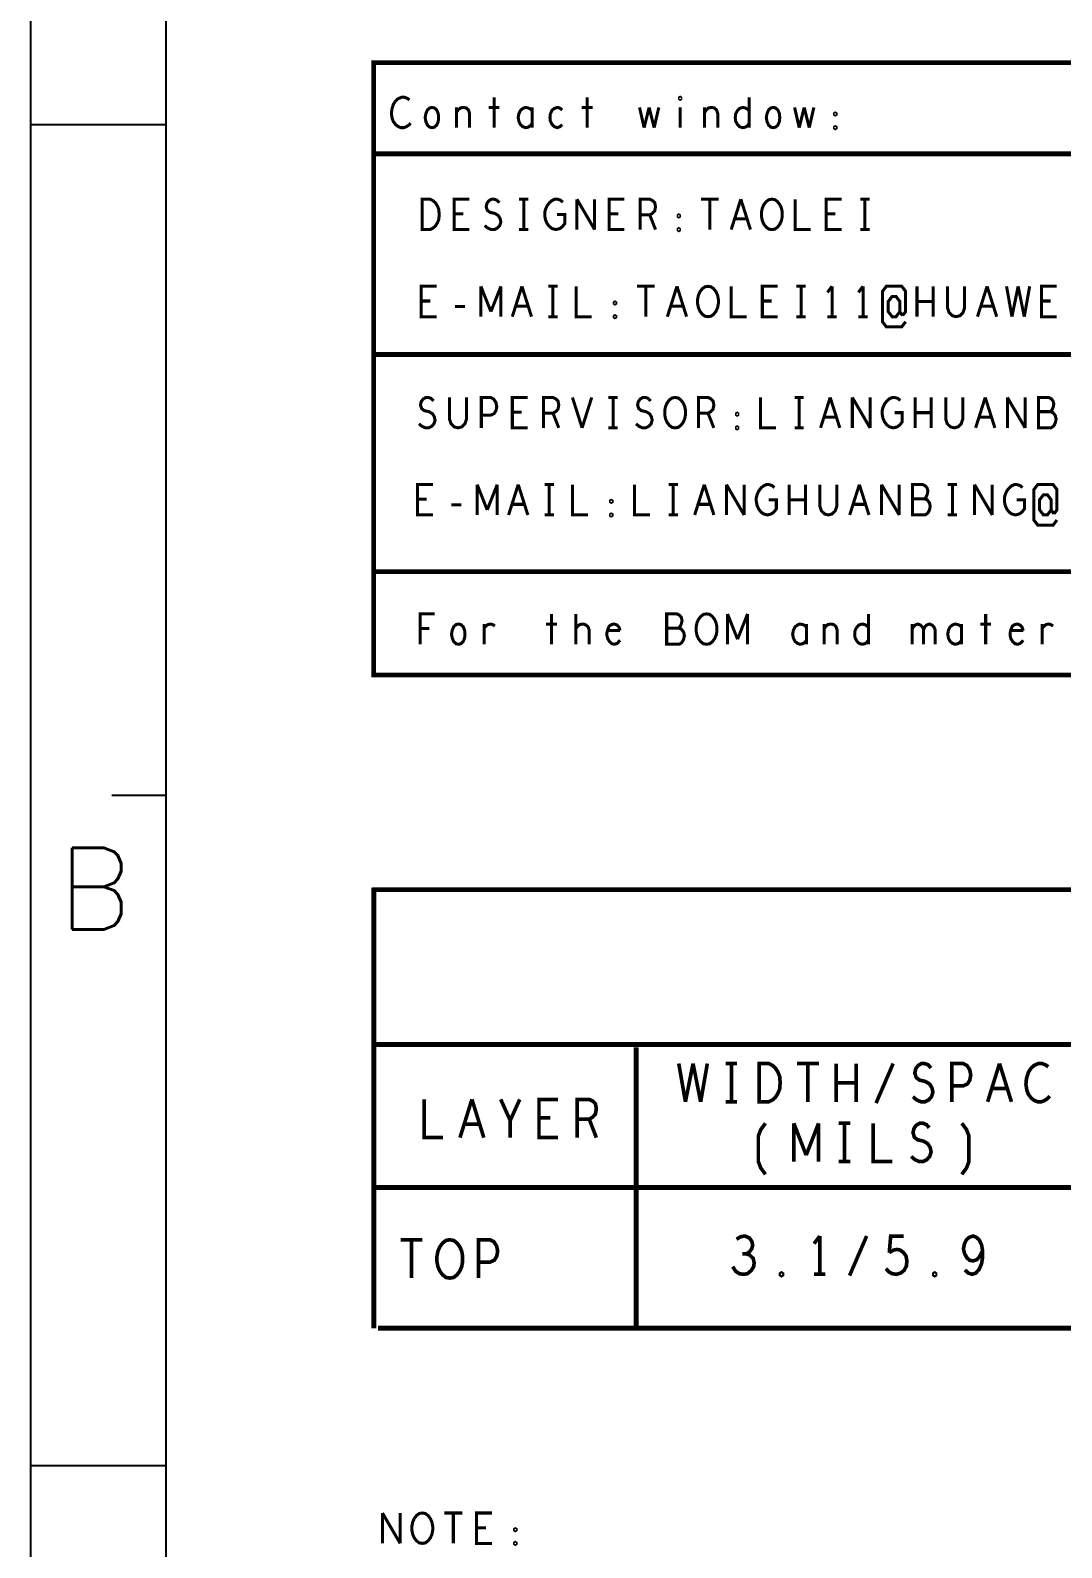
# Model space of a CAD drawing. Header units: millimetres. Extents: x 0 to 442, y 0 to 314.
# Drawn here: x 0 to 43.1, y 189.4 to 252.8 of the extents above; entities that cross this region are included whole.
import ezdxf

# ---------------------------------------------------------------- set-up
doc = ezdxf.new("R2010")
doc.units = ezdxf.units.MM
doc.header["$LTSCALE"] = 23.1
doc.linetypes.add('PHANTOM', pattern=[29.5, 9.5, -1.5, 3, -1.5, 3, -1.5, 9.5])
doc.layers.get('0').update_dxf_attribs({"linetype": 'CONTINUOUS'})
doc.layers.add('0PAPERF', color=2, linetype='PHANTOM', plot=False)
doc.styles.add('SIMPLEX', font='simplex.shx')

msp = doc.modelspace()

# ---------------------------------------------------------------- linework, layer by layer
for p, q in [((5.652, 304.883), (5.652, 5.646)), ((5.652, 248.846), (0.048, 248.846)), ((5.652, 220.827), (3.41, 220.827)), ((5.652, 192.809), (0.048, 192.809))]:
    msp.add_line(p, q)
for points, const_width in [([(14.339, 239.249), (14.339, 251.441), (136.158, 251.441)], 0.203), ([(14.339, 247.631), (14.339, 251.441)], 0.203), ([(15.838, 249.889), (15.742, 249.952), (15.629, 249.995), (15.5, 249.995), (15.355, 249.931), (15.243, 249.825), (15.162, 249.698), (15.098, 249.487), (15.082, 249.296), (15.114, 249.106), (15.162, 248.979), (15.259, 248.852), (15.372, 248.767), (15.484, 248.725), (15.597, 248.725), (15.71, 248.767), (15.806, 248.831), (15.886, 248.915)], 0.127), ([(19.37, 249.995), (19.37, 248.725)], 0.127), ([(23.257, 249.995), (23.257, 248.725)], 0.127), ([(30.023, 249.995), (30.023, 248.725)], 0.127), ([(17.801, 249.36), (17.866, 249.466), (17.963, 249.55), (18.091, 249.571), (18.204, 249.55), (18.3, 249.466), (18.349, 249.317), (18.349, 248.725)], 0.127), ([(17.801, 248.725), (17.801, 249.571)], 0.127), ([(19.145, 249.571), (19.596, 249.571)], 0.127), ([(20.955, 249.423), (20.891, 249.508), (20.795, 249.55), (20.682, 249.571), (20.569, 249.529), (20.473, 249.444), (20.409, 249.317), (20.376, 249.148), (20.409, 248.979), (20.473, 248.852), (20.569, 248.767), (20.682, 248.725), (20.795, 248.746), (20.891, 248.809), (20.955, 248.894)], 0.127), ([(20.955, 248.725), (20.955, 249.571)], 0.127), ([(22.219, 249.466), (22.106, 249.55), (22.009, 249.571), (21.881, 249.529), (21.784, 249.444), (21.72, 249.296), (21.704, 249.148), (21.72, 249), (21.784, 248.873), (21.881, 248.767), (22.009, 248.725), (22.122, 248.767), (22.219, 248.852)], 0.127), ([(23.031, 249.571), (23.482, 249.571)], 0.127), ([(25.445, 249.571), (25.638, 248.725)], 0.127), ([(25.638, 248.725), (25.847, 249.571)], 0.127), ([(25.847, 249.571), (26.056, 248.725)], 0.127), ([(26.056, 248.725), (26.25, 249.571)], 0.127), ([(27.143, 249.571), (27.143, 248.725)], 0.127), ([(28.165, 249.36), (28.229, 249.466), (28.326, 249.55), (28.454, 249.571), (28.567, 249.55), (28.664, 249.466), (28.712, 249.317), (28.712, 248.725)], 0.127), ([(28.165, 248.725), (28.165, 249.571)], 0.127), ([(30.023, 248.915), (29.959, 248.809), (29.862, 248.746), (29.75, 248.725), (29.621, 248.767), (29.525, 248.873), (29.46, 249), (29.444, 249.148), (29.46, 249.296), (29.525, 249.423), (29.621, 249.529), (29.75, 249.571), (29.862, 249.55), (29.943, 249.508), (30.023, 249.423)], 0.127), ([(31.922, 249.571), (32.115, 248.725)], 0.127), ([(32.115, 248.725), (32.324, 249.571)], 0.127), ([(32.324, 249.571), (32.533, 248.725)], 0.127), ([(32.533, 248.725), (32.727, 249.571)], 0.127), ([(14.339, 247.631), (14.339, 247.651)], 0.203), ([(136.158, 247.631), (14.339, 247.631)], 0.203), ([(18.34, 244.467), (17.697, 244.467), (17.697, 245.737), (18.34, 245.737)], 0.127), ([(18.976, 244.636), (19.105, 244.53), (19.25, 244.467), (19.378, 244.467), (19.507, 244.53), (19.604, 244.636), (19.652, 244.784), (19.62, 244.932), (19.539, 245.059), (19.395, 245.144), (19.202, 245.186), (19.089, 245.271), (19.04, 245.419), (19.073, 245.567), (19.153, 245.673), (19.266, 245.737), (19.378, 245.737), (19.491, 245.694), (19.588, 245.589)], 0.127), ([(20.416, 245.737), (20.802, 245.737)], 0.127), ([(20.609, 245.737), (20.609, 244.467)], 0.127), ([(22.001, 245.102), (22.323, 245.102), (22.323, 244.721), (22.227, 244.594), (22.114, 244.509), (21.953, 244.467), (21.792, 244.509), (21.68, 244.594), (21.583, 244.721), (21.519, 244.869), (21.486, 245.038), (21.486, 245.186), (21.519, 245.313), (21.583, 245.462), (21.68, 245.589), (21.776, 245.673), (21.905, 245.737), (22.017, 245.737), (22.146, 245.694), (22.243, 245.61)], 0.127), ([(22.83, 244.467), (22.83, 245.737)], 0.127), ([(22.83, 245.737), (23.57, 244.467)], 0.127), ([(23.57, 244.467), (23.57, 245.737)], 0.127), ([(24.817, 244.467), (24.174, 244.467), (24.174, 245.737), (24.817, 245.737)], 0.127), ([(25.469, 244.467), (25.469, 245.737), (25.872, 245.737), (26, 245.673), (26.081, 245.589), (26.113, 245.419), (26.081, 245.25), (25.984, 245.144), (25.872, 245.081), (25.469, 245.081)], 0.127), ([(28.012, 245.737), (28.752, 245.737)], 0.127), ([(28.382, 245.737), (28.382, 244.467)], 0.127), ([(29.275, 244.467), (29.677, 245.737)], 0.127), ([(29.677, 245.737), (30.079, 244.467)], 0.127), ([(31.946, 245.737), (31.946, 244.467), (32.59, 244.467)], 0.127), ([(33.885, 244.467), (33.242, 244.467), (33.242, 245.737), (33.885, 245.737)], 0.127), ([(34.666, 245.737), (35.052, 245.737)], 0.127), ([(34.859, 245.737), (34.859, 244.467)], 0.127), ([(18.083, 245.123), (17.697, 245.123)], 0.127), ([(24.56, 245.123), (24.174, 245.123)], 0.127), ([(25.872, 245.081), (26.113, 244.467)], 0.127), ([(29.935, 244.911), (29.42, 244.911)], 0.127), ([(33.628, 245.123), (33.242, 245.123)], 0.127), ([(20.416, 244.467), (20.802, 244.467)], 0.127), ([(34.666, 244.467), (35.052, 244.467)], 0.127), ([(16.968, 240.827), (16.324, 240.827), (16.324, 242.097), (16.968, 242.097)], 0.127), ([(18.818, 240.827), (18.818, 242.097)], 0.127), ([(18.818, 242.097), (19.237, 241.039)], 0.127), ([(19.237, 241.039), (19.655, 242.097)], 0.127), ([(19.655, 242.097), (19.655, 240.827)], 0.127), ([(20.13, 240.827), (20.532, 242.097)], 0.127), ([(20.532, 242.097), (20.934, 240.827)], 0.127), ([(21.635, 242.097), (22.021, 242.097)], 0.127), ([(21.828, 242.097), (21.828, 240.827)], 0.127), ([(22.801, 242.097), (22.801, 240.827), (23.445, 240.827)], 0.127), ([(25.344, 242.097), (26.084, 242.097)], 0.127), ([(25.714, 242.097), (25.714, 240.827)], 0.127), ([(26.607, 240.827), (27.009, 242.097)], 0.127), ([(27.009, 242.097), (27.411, 240.827)], 0.127), ([(29.278, 242.097), (29.278, 240.827), (29.922, 240.827)], 0.127), ([(31.217, 240.827), (30.574, 240.827), (30.574, 242.097), (31.217, 242.097)], 0.127), ([(31.998, 242.097), (32.384, 242.097)], 0.127), ([(32.191, 242.097), (32.191, 240.827)], 0.127), ([(33.486, 242.097), (33.293, 241.843)], 0.127), ([(33.486, 240.827), (33.486, 242.097)], 0.127), ([(34.782, 242.097), (34.589, 241.843)], 0.127), ([(34.782, 240.827), (34.782, 242.097)], 0.127), ([(36.431, 240.87), (36.56, 241.039), (36.56, 241.886), (36.399, 242.097), (35.755, 242.097), (35.594, 241.886), (35.594, 240.616), (35.755, 240.404), (36.399, 240.404), (36.56, 240.616)], 0.127), ([(36.318, 241.039), (36.158, 240.827), (35.997, 240.827), (35.836, 241.039), (35.836, 241.462), (35.997, 241.674), (36.158, 241.674), (36.318, 241.462), (36.318, 241.039), (36.431, 240.87)], 0.127), ([(37.035, 240.827), (37.035, 242.097)], 0.127), ([(37.71, 242.097), (37.71, 240.827)], 0.127), ([(38.314, 242.097), (38.314, 241.187), (38.378, 240.997), (38.507, 240.87), (38.668, 240.827), (38.829, 240.87), (38.957, 240.997), (39.022, 241.187), (39.022, 242.097)], 0.127), ([(39.561, 240.827), (39.963, 242.097)], 0.127), ([(39.963, 242.097), (40.365, 240.827)], 0.127), ([(40.776, 242.097), (41.001, 240.827)], 0.127), ([(41.001, 240.827), (41.259, 242.097)], 0.127), ([(41.259, 242.097), (41.516, 240.827)], 0.127), ([(41.516, 240.827), (41.741, 242.097)], 0.127), ([(42.876, 240.827), (42.232, 240.827), (42.232, 242.097), (42.876, 242.097)], 0.127), ([(16.71, 241.483), (16.324, 241.483)], 0.127), ([(17.732, 241.251), (18.15, 241.251)], 0.127), ([(20.79, 241.272), (20.275, 241.272)], 0.127), ([(27.267, 241.272), (26.752, 241.272)], 0.127), ([(30.96, 241.483), (30.574, 241.483)], 0.127), ([(37.71, 241.462), (37.035, 241.462)], 0.127), ([(40.221, 241.272), (39.706, 241.272)], 0.127), ([(42.618, 241.483), (42.232, 241.483)], 0.127), ([(21.635, 240.827), (22.021, 240.827)], 0.127), ([(31.998, 240.827), (32.384, 240.827)], 0.127), ([(33.293, 240.827), (33.679, 240.827)], 0.127), ([(34.589, 240.827), (34.975, 240.827)], 0.127), ([(14.339, 230.174), (14.339, 239.249), (136.158, 239.249)], 0.203), ([(16.231, 236.351), (16.36, 236.245), (16.504, 236.182), (16.633, 236.182), (16.762, 236.245), (16.858, 236.351), (16.906, 236.499), (16.874, 236.647), (16.794, 236.774), (16.649, 236.859), (16.456, 236.901), (16.343, 236.986), (16.295, 237.134), (16.327, 237.282), (16.408, 237.388), (16.52, 237.452), (16.633, 237.452), (16.746, 237.409), (16.842, 237.304)], 0.127), ([(17.51, 237.452), (17.51, 236.542), (17.574, 236.351), (17.703, 236.224), (17.864, 236.182), (18.025, 236.224), (18.154, 236.351), (18.218, 236.542), (18.218, 237.452)], 0.127), ([(18.838, 236.182), (18.838, 237.452), (19.224, 237.452), (19.352, 237.388), (19.449, 237.24), (19.481, 237.071), (19.449, 236.901), (19.368, 236.774), (19.224, 236.711), (18.838, 236.711)], 0.127), ([(20.777, 236.182), (20.133, 236.182), (20.133, 237.452), (20.777, 237.452)], 0.127), ([(21.428, 236.182), (21.428, 237.452), (21.831, 237.452), (21.959, 237.388), (22.04, 237.304), (22.072, 237.134), (22.04, 236.965), (21.943, 236.859), (21.831, 236.796), (21.428, 236.796)], 0.127), ([(22.643, 237.452), (23.046, 236.182)], 0.127), ([(23.046, 236.182), (23.448, 237.452)], 0.127), ([(24.148, 237.452), (24.534, 237.452)], 0.127), ([(24.341, 237.452), (24.341, 236.182)], 0.127), ([(25.299, 236.351), (25.427, 236.245), (25.572, 236.182), (25.701, 236.182), (25.829, 236.245), (25.926, 236.351), (25.974, 236.499), (25.942, 236.647), (25.862, 236.774), (25.717, 236.859), (25.524, 236.901), (25.411, 236.986), (25.363, 237.134), (25.395, 237.282), (25.476, 237.388), (25.588, 237.452), (25.701, 237.452), (25.813, 237.409), (25.91, 237.304)], 0.127), ([(27.905, 236.182), (27.905, 237.452), (28.308, 237.452), (28.436, 237.388), (28.517, 237.304), (28.549, 237.134), (28.517, 236.965), (28.42, 236.859), (28.308, 236.796), (27.905, 236.796)], 0.127), ([(30.496, 237.452), (30.496, 236.182), (31.14, 236.182)], 0.127), ([(31.92, 237.452), (32.306, 237.452)], 0.127), ([(32.113, 237.452), (32.113, 236.182)], 0.127), ([(33.007, 236.182), (33.409, 237.452)], 0.127), ([(33.409, 237.452), (33.811, 236.182)], 0.127), ([(34.334, 236.182), (34.334, 237.452)], 0.127), ([(34.334, 237.452), (35.074, 236.182)], 0.127), ([(35.074, 236.182), (35.074, 237.452)], 0.127), ([(36.096, 236.817), (36.418, 236.817), (36.418, 236.436), (36.321, 236.309), (36.209, 236.224), (36.048, 236.182), (35.887, 236.224), (35.774, 236.309), (35.678, 236.436), (35.613, 236.584), (35.581, 236.753), (35.581, 236.901), (35.613, 237.028), (35.678, 237.177), (35.774, 237.304), (35.871, 237.388), (36, 237.452), (36.112, 237.452), (36.241, 237.409), (36.337, 237.325)], 0.127), ([(36.957, 236.182), (36.957, 237.452)], 0.127), ([(37.633, 237.452), (37.633, 236.182)], 0.127), ([(38.237, 237.452), (38.237, 236.542), (38.301, 236.351), (38.43, 236.224), (38.59, 236.182), (38.751, 236.224), (38.88, 236.351), (38.944, 236.542), (38.944, 237.452)], 0.127), ([(39.484, 236.182), (39.886, 237.452)], 0.127), ([(39.886, 237.452), (40.288, 236.182)], 0.127), ([(40.811, 236.182), (40.811, 237.452)], 0.127), ([(40.811, 237.452), (41.551, 236.182)], 0.127), ([(41.551, 236.182), (41.551, 237.452)], 0.127), ([(42.605, 236.859), (42.67, 236.923), (42.718, 237.028), (42.75, 237.177), (42.718, 237.304), (42.654, 237.388), (42.541, 237.452), (42.106, 237.452), (42.106, 236.182), (42.637, 236.182), (42.75, 236.266), (42.814, 236.393), (42.847, 236.542), (42.814, 236.69), (42.718, 236.817), (42.605, 236.859), (42.106, 236.859)], 0.127), ([(20.519, 236.838), (20.133, 236.838)], 0.127), ([(21.831, 236.796), (22.072, 236.182)], 0.127), ([(28.308, 236.796), (28.549, 236.182)], 0.127), ([(33.666, 236.626), (33.151, 236.626)], 0.127), ([(37.633, 236.817), (36.957, 236.817)], 0.127), ([(40.143, 236.626), (39.628, 236.626)], 0.127), ([(24.148, 236.182), (24.534, 236.182)], 0.127), ([(31.92, 236.182), (32.306, 236.182)], 0.127), ([(16.813, 232.542), (16.17, 232.542), (16.17, 233.812), (16.813, 233.812)], 0.127), ([(18.664, 232.542), (18.664, 233.812)], 0.127), ([(18.664, 233.812), (19.082, 232.754)], 0.127), ([(19.082, 232.754), (19.5, 233.812)], 0.127), ([(19.5, 233.812), (19.5, 232.542)], 0.127), ([(19.975, 232.542), (20.378, 233.812)], 0.127), ([(20.378, 233.812), (20.78, 232.542)], 0.127), ([(21.48, 233.812), (21.866, 233.812)], 0.127), ([(21.673, 233.812), (21.673, 232.542)], 0.127), ([(22.647, 233.812), (22.647, 232.542), (23.29, 232.542)], 0.127), ([(25.237, 233.812), (25.237, 232.542), (25.881, 232.542)], 0.127), ([(26.661, 233.812), (27.048, 233.812)], 0.127), ([(26.855, 233.812), (26.855, 232.542)], 0.127), ([(27.748, 232.542), (28.15, 233.812)], 0.127), ([(28.15, 233.812), (28.552, 232.542)], 0.127), ([(29.075, 232.542), (29.075, 233.812)], 0.127), ([(29.075, 233.812), (29.815, 232.542)], 0.127), ([(29.815, 232.542), (29.815, 233.812)], 0.127), ([(30.837, 233.177), (31.159, 233.177), (31.159, 232.796), (31.063, 232.669), (30.95, 232.585), (30.789, 232.542), (30.628, 232.585), (30.515, 232.669), (30.419, 232.796), (30.355, 232.944), (30.322, 233.114), (30.322, 233.262), (30.355, 233.389), (30.419, 233.537), (30.515, 233.664), (30.612, 233.749), (30.741, 233.812), (30.853, 233.812), (30.982, 233.77), (31.079, 233.685)], 0.127), ([(31.698, 232.542), (31.698, 233.812)], 0.127), ([(32.374, 233.812), (32.374, 232.542)], 0.127), ([(32.978, 233.812), (32.978, 232.902), (33.042, 232.712), (33.171, 232.585), (33.332, 232.542), (33.492, 232.585), (33.621, 232.712), (33.685, 232.902), (33.685, 233.812)], 0.127), ([(34.225, 232.542), (34.627, 233.812)], 0.127), ([(34.627, 233.812), (35.029, 232.542)], 0.127), ([(35.552, 232.542), (35.552, 233.812)], 0.127), ([(35.552, 233.812), (36.292, 232.542)], 0.127), ([(36.292, 232.542), (36.292, 233.812)], 0.127), ([(37.347, 233.22), (37.411, 233.283), (37.459, 233.389), (37.491, 233.537), (37.459, 233.664), (37.395, 233.749), (37.282, 233.812), (36.848, 233.812), (36.848, 232.542), (37.379, 232.542), (37.491, 232.627), (37.556, 232.754), (37.588, 232.902), (37.556, 233.05), (37.459, 233.177), (37.347, 233.22), (36.848, 233.22)], 0.127), ([(38.32, 233.812), (38.706, 233.812)], 0.127), ([(38.513, 233.812), (38.513, 232.542)], 0.127), ([(39.438, 232.542), (39.438, 233.812)], 0.127), ([(39.438, 233.812), (40.179, 232.542)], 0.127), ([(40.179, 232.542), (40.179, 233.812)], 0.127), ([(41.2, 233.177), (41.522, 233.177), (41.522, 232.796), (41.426, 232.669), (41.313, 232.585), (41.152, 232.542), (40.991, 232.585), (40.879, 232.669), (40.782, 232.796), (40.718, 232.944), (40.686, 233.114), (40.686, 233.262), (40.718, 233.389), (40.782, 233.537), (40.879, 233.664), (40.975, 233.749), (41.104, 233.812), (41.216, 233.812), (41.345, 233.77), (41.442, 233.685)], 0.127), ([(42.753, 232.585), (42.882, 232.754), (42.882, 233.601), (42.721, 233.812), (42.078, 233.812), (41.917, 233.601), (41.917, 232.331), (42.078, 232.119), (42.721, 232.119), (42.882, 232.331)], 0.127), ([(42.641, 232.754), (42.48, 232.542), (42.319, 232.542), (42.158, 232.754), (42.158, 233.177), (42.319, 233.389), (42.48, 233.389), (42.641, 233.177), (42.641, 232.754), (42.753, 232.585)], 0.127), ([(16.556, 233.198), (16.17, 233.198)], 0.127), ([(17.578, 232.966), (17.996, 232.966)], 0.127), ([(20.635, 232.987), (20.12, 232.987)], 0.127), ([(28.407, 232.987), (27.893, 232.987)], 0.127), ([(32.374, 233.177), (31.698, 233.177)], 0.127), ([(34.884, 232.987), (34.37, 232.987)], 0.127), ([(21.48, 232.542), (21.866, 232.542)], 0.127), ([(26.661, 232.542), (27.048, 232.542)], 0.127), ([(38.32, 232.542), (38.706, 232.542)], 0.127), ([(136.158, 225.856), (14.339, 225.856), (14.339, 230.174), (136.158, 230.174)], 0.203), ([(16.28, 227.139), (16.28, 228.409), (16.891, 228.409)], 0.127), ([(21.767, 228.409), (21.767, 227.139)], 0.127), ([(22.789, 227.139), (22.789, 228.409)], 0.127), ([(27.078, 227.816), (27.142, 227.88), (27.19, 227.985), (27.222, 228.134), (27.19, 228.261), (27.126, 228.345), (27.013, 228.409), (26.579, 228.409), (26.579, 227.139), (27.11, 227.139), (27.222, 227.223), (27.287, 227.35), (27.319, 227.499), (27.287, 227.647), (27.19, 227.774), (27.078, 227.816), (26.579, 227.816)], 0.127), ([(29.121, 228.409), (29.54, 227.35)], 0.127), ([(29.121, 227.139), (29.121, 228.409)], 0.127), ([(29.54, 227.35), (29.958, 228.409)], 0.127), ([(29.958, 228.409), (29.958, 227.139)], 0.127), ([(35.011, 228.409), (35.011, 227.139)], 0.127), ([(39.903, 228.409), (39.903, 227.139)], 0.127), ([(16.666, 227.795), (16.28, 227.795)], 0.127), ([(18.951, 227.816), (19.032, 227.901), (19.112, 227.964), (19.225, 227.985), (19.305, 227.964), (19.402, 227.901)], 0.127), ([(18.951, 227.139), (18.951, 227.985)], 0.127), ([(21.542, 227.985), (21.992, 227.985)], 0.127), ([(22.789, 227.795), (22.87, 227.901), (22.95, 227.964), (23.079, 227.985), (23.175, 227.964), (23.288, 227.88), (23.336, 227.753), (23.336, 227.139)], 0.127), ([(24.632, 227.71), (24.583, 227.858), (24.503, 227.943), (24.39, 227.985), (24.277, 227.964), (24.181, 227.901), (24.117, 227.753), (24.084, 227.626), (24.084, 227.499), (24.117, 227.372), (24.197, 227.245), (24.294, 227.16), (24.406, 227.139), (24.519, 227.181), (24.632, 227.308)], 0.127), ([(24.117, 227.71), (24.632, 227.71)], 0.127), ([(32.42, 227.837), (32.356, 227.922), (32.259, 227.964), (32.146, 227.985), (32.034, 227.943), (31.937, 227.858), (31.873, 227.731), (31.841, 227.562), (31.873, 227.393), (31.937, 227.266), (32.034, 227.181), (32.146, 227.139), (32.259, 227.16), (32.356, 227.223), (32.42, 227.308)], 0.127), ([(32.42, 227.139), (32.42, 227.985)], 0.127), ([(33.152, 227.774), (33.217, 227.88), (33.313, 227.964), (33.442, 227.985), (33.555, 227.964), (33.651, 227.88), (33.699, 227.731), (33.699, 227.139)], 0.127), ([(33.152, 227.139), (33.152, 227.985)], 0.127), ([(35.011, 227.329), (34.946, 227.223), (34.85, 227.16), (34.737, 227.139), (34.609, 227.181), (34.512, 227.287), (34.448, 227.414), (34.432, 227.562), (34.448, 227.71), (34.512, 227.837), (34.609, 227.943), (34.737, 227.985), (34.85, 227.964), (34.93, 227.922), (35.011, 227.837)], 0.127), ([(36.829, 227.753), (36.878, 227.858), (36.958, 227.943), (37.071, 227.985), (37.183, 227.943), (37.264, 227.858), (37.312, 227.753), (37.312, 227.139)], 0.127), ([(36.829, 227.139), (36.829, 227.985)], 0.127), ([(37.312, 227.753), (37.36, 227.858), (37.441, 227.943), (37.553, 227.985), (37.666, 227.943), (37.746, 227.858), (37.795, 227.731), (37.795, 227.139)], 0.127), ([(38.897, 227.837), (38.833, 227.922), (38.736, 227.964), (38.623, 227.985), (38.511, 227.943), (38.414, 227.858), (38.35, 227.731), (38.318, 227.562), (38.35, 227.393), (38.414, 227.266), (38.511, 227.181), (38.623, 227.139), (38.736, 227.16), (38.833, 227.223), (38.897, 227.308)], 0.127), ([(38.897, 227.139), (38.897, 227.985)], 0.127), ([(39.677, 227.985), (40.128, 227.985)], 0.127), ([(41.472, 227.71), (41.423, 227.858), (41.343, 227.943), (41.23, 227.985), (41.118, 227.964), (41.021, 227.901), (40.957, 227.753), (40.925, 227.626), (40.925, 227.499), (40.957, 227.372), (41.037, 227.245), (41.134, 227.16), (41.246, 227.139), (41.359, 227.181), (41.472, 227.308)], 0.127), ([(40.957, 227.71), (41.472, 227.71)], 0.127), ([(42.268, 227.816), (42.349, 227.901), (42.429, 227.964), (42.542, 227.985), (42.622, 227.964), (42.719, 227.901)], 0.127), ([(42.268, 227.139), (42.268, 227.985)], 0.127), ([(14.287, 216.884), (136.135, 216.884)], 0.203), ([(14.351, 216.973), (14.344, 198.56)], 0.203), ([(136.132, 210.407), (14.302, 210.417)], 0.203), ([(25.308, 210.304), (25.303, 198.497)], 0.203), ([(27.084, 209.62), (27.363, 208.02)], 0.152), ([(27.363, 208.02), (27.681, 209.62)], 0.152), ([(27.681, 209.62), (27.999, 208.02)], 0.152), ([(27.999, 208.02), (28.278, 209.62)], 0.152), ([(29.042, 209.62), (29.52, 209.62)], 0.152), ([(29.281, 209.62), (29.281, 208.02)], 0.152), ([(32.024, 209.62), (32.939, 209.62)], 0.152), ([(32.481, 209.62), (32.481, 208.02)], 0.152), ([(33.664, 208.02), (33.664, 209.62)], 0.152), ([(34.499, 209.62), (34.499, 208.02)], 0.152), ([(35.324, 207.966), (36.04, 209.62)], 0.152), ([(36.864, 208.233), (37.023, 208.1), (37.202, 208.02), (37.361, 208.02), (37.521, 208.1), (37.64, 208.233), (37.7, 208.42), (37.66, 208.606), (37.561, 208.766), (37.382, 208.873), (37.143, 208.926), (37.003, 209.033), (36.944, 209.22), (36.984, 209.406), (37.083, 209.54), (37.222, 209.62), (37.361, 209.62), (37.501, 209.566), (37.62, 209.433)], 0.152), ([(38.484, 208.02), (38.484, 209.62), (38.962, 209.62), (39.121, 209.54), (39.24, 209.353), (39.28, 209.14), (39.24, 208.926), (39.141, 208.766), (38.962, 208.686), (38.484, 208.686)], 0.152), ([(39.985, 208.02), (40.482, 209.62)], 0.152), ([(40.482, 209.62), (40.98, 208.02)], 0.152), ([(42.52, 209.486), (42.401, 209.566), (42.262, 209.62), (42.102, 209.62), (41.923, 209.54), (41.784, 209.406), (41.685, 209.246), (41.605, 208.98), (41.585, 208.74), (41.625, 208.5), (41.685, 208.34), (41.804, 208.18), (41.943, 208.073), (42.083, 208.02), (42.222, 208.02), (42.361, 208.073), (42.481, 208.153), (42.58, 208.26)], 0.152), ([(34.499, 208.82), (33.664, 208.82)], 0.152), ([(40.801, 208.58), (40.164, 208.58)], 0.152), ([(16.445, 208.124), (16.445, 206.524), (17.241, 206.524)], 0.152), ([(17.946, 206.524), (18.444, 208.124)], 0.152), ([(18.444, 208.124), (18.941, 206.524)], 0.152), ([(20.044, 206.524), (20.044, 207.244), (19.646, 208.124)], 0.152), ([(20.442, 208.124), (20.044, 207.244)], 0.152), ([(22.042, 206.524), (21.246, 206.524), (21.246, 208.124), (22.042, 208.124)], 0.152), ([(22.846, 206.524), (22.846, 208.124), (23.344, 208.124), (23.503, 208.044), (23.602, 207.937), (23.642, 207.724), (23.602, 207.51), (23.483, 207.377), (23.344, 207.297), (22.846, 207.297)], 0.152), ([(29.042, 208.02), (29.52, 208.02)], 0.152), ([(21.723, 207.35), (21.246, 207.35)], 0.152), ([(23.344, 207.297), (23.642, 206.524)], 0.152), ([(18.762, 207.084), (18.125, 207.084)], 0.152), ([(30.706, 204.991), (30.508, 205.258), (30.408, 205.525), (30.408, 206.591), (30.508, 206.858), (30.706, 207.125)], 0.152), ([(31.889, 207.125), (32.406, 205.791)], 0.152), ([(31.889, 205.525), (31.889, 207.125)], 0.152), ([(32.406, 205.791), (32.924, 207.125)], 0.152), ([(32.924, 207.125), (32.924, 205.525)], 0.152), ([(33.768, 207.125), (34.245, 207.125)], 0.152), ([(34.006, 207.125), (34.006, 205.525)], 0.152), ([(35.209, 207.125), (35.209, 205.525), (36.005, 205.525)], 0.152), ([(36.789, 205.738), (36.948, 205.605), (37.127, 205.525), (37.286, 205.525), (37.446, 205.605), (37.565, 205.738), (37.625, 205.925), (37.585, 206.111), (37.485, 206.271), (37.306, 206.378), (37.068, 206.431), (36.928, 206.538), (36.868, 206.725), (36.908, 206.911), (37.008, 207.045), (37.147, 207.125), (37.286, 207.125), (37.426, 207.071), (37.545, 206.938)], 0.152), ([(38.907, 204.991), (39.105, 205.258), (39.205, 205.525), (39.205, 206.591), (39.105, 206.858), (38.907, 207.125)], 0.152), ([(33.768, 205.525), (34.245, 205.525)], 0.152), ([(14.287, 204.438), (132.016, 204.438)], 0.203), ([(136.13, 204.438), (14.287, 204.438)], 0.203), ([(15.462, 202.256), (16.378, 202.256)], 0.152), ([(15.92, 202.256), (15.92, 200.655)], 0.152), ([(18.722, 200.655), (18.722, 202.256), (19.2, 202.256), (19.359, 202.176), (19.479, 201.989), (19.519, 201.776), (19.479, 201.562), (19.379, 201.402), (19.2, 201.322), (18.722, 201.322)], 0.152), ([(29.913, 201.666), (30.033, 201.746), (30.132, 201.879), (30.172, 202.039), (30.132, 202.199), (30.033, 202.333), (29.854, 202.413), (29.675, 202.386), (29.496, 202.279)], 0.152), ([(32.975, 202.413), (32.736, 202.093)], 0.152), ([(32.975, 200.813), (32.975, 202.413)], 0.152), ([(34.217, 200.759), (34.933, 202.413)], 0.152), ([(35.877, 201.719), (35.936, 202.413), (36.474, 202.413)], 0.152), ([(39.037, 200.999), (39.177, 200.866), (39.336, 200.813), (39.495, 200.866), (39.634, 201.026), (39.734, 201.266), (39.773, 201.506), (39.773, 201.799), (39.734, 202.039), (39.634, 202.253), (39.515, 202.359), (39.375, 202.413), (39.216, 202.359), (39.097, 202.253), (39.017, 202.093), (38.977, 201.879), (39.017, 201.693), (39.117, 201.506), (39.236, 201.399), (39.375, 201.373), (39.535, 201.426), (39.654, 201.559), (39.773, 201.799)], 0.152), ([(29.337, 201.133), (29.456, 200.946), (29.615, 200.839), (29.794, 200.813), (29.953, 200.839), (30.113, 200.973), (30.212, 201.133), (30.232, 201.293), (30.192, 201.479), (30.053, 201.613), (29.913, 201.666), (29.734, 201.666)], 0.152), ([(35.737, 201.053), (35.857, 200.919), (35.996, 200.839), (36.175, 200.813), (36.354, 200.866), (36.493, 200.973), (36.593, 201.159), (36.613, 201.373), (36.573, 201.586), (36.474, 201.719), (36.334, 201.826), (36.195, 201.853), (36.056, 201.826), (35.877, 201.719)], 0.152), ([(32.736, 200.813), (33.213, 200.813)], 0.152), ([(136.127, 198.56), (14.517, 198.56)], 0.203), ([(14.706, 190.84), (15.446, 189.57)], 0.127), ([(14.706, 189.57), (14.706, 190.84)], 0.127), ([(15.446, 189.57), (15.446, 190.84)], 0.127), ([(17.297, 190.84), (18.037, 190.84)], 0.127), ([(17.667, 190.84), (17.667, 189.57)], 0.127), ([(19.284, 189.57), (18.641, 189.57), (18.641, 190.84), (19.284, 190.84)], 0.127), ([(19.027, 190.226), (18.641, 190.226)], 0.127)]:
    msp.add_lwpolyline(points, dxfattribs=dict(const_width=const_width))
for points, const_width in [([(27.143, 249.91), (27.111, 249.931), (27.111, 249.974), (27.143, 249.995), (27.175, 249.974), (27.175, 249.931)], 0.127), ([(16.78, 248.725), (16.683, 248.746), (16.587, 248.831), (16.522, 248.979), (16.49, 249.148), (16.522, 249.317), (16.587, 249.466), (16.683, 249.55), (16.78, 249.571), (16.876, 249.55), (16.973, 249.466), (17.037, 249.317), (17.053, 249.148), (17.037, 248.979), (16.973, 248.831), (16.876, 248.746)], 0.127), ([(31.029, 248.725), (30.933, 248.746), (30.836, 248.831), (30.772, 248.979), (30.739, 249.148), (30.772, 249.317), (30.836, 249.466), (30.933, 249.55), (31.029, 249.571), (31.126, 249.55), (31.222, 249.466), (31.286, 249.317), (31.303, 249.148), (31.286, 248.979), (31.222, 248.831), (31.126, 248.746)], 0.127), ([(33.62, 249.254), (33.588, 249.275), (33.588, 249.317), (33.62, 249.339), (33.652, 249.317), (33.652, 249.275)], 0.127), ([(33.62, 248.682), (33.588, 248.704), (33.588, 248.746), (33.62, 248.767), (33.652, 248.746), (33.652, 248.704)], 0.127), ([(16.369, 244.467), (16.369, 245.737), (16.691, 245.737), (16.82, 245.673), (16.916, 245.589), (16.997, 245.462), (17.061, 245.313), (17.077, 245.102), (17.061, 244.89), (16.997, 244.742), (16.916, 244.615), (16.82, 244.53), (16.691, 244.467)], 0.127), ([(30.973, 244.467), (30.844, 244.488), (30.731, 244.573), (30.635, 244.7), (30.571, 244.848), (30.538, 245.017), (30.538, 245.186), (30.571, 245.356), (30.635, 245.504), (30.731, 245.631), (30.844, 245.716), (30.973, 245.737), (31.101, 245.716), (31.214, 245.631), (31.31, 245.504), (31.375, 245.356), (31.407, 245.186), (31.407, 245.017), (31.375, 244.848), (31.31, 244.7), (31.214, 244.573), (31.101, 244.488)], 0.127), ([(27.086, 244.996), (27.054, 245.017), (27.054, 245.059), (27.086, 245.081), (27.119, 245.059), (27.119, 245.017)], 0.127), ([(27.086, 244.424), (27.054, 244.446), (27.054, 244.488), (27.086, 244.509), (27.119, 244.488), (27.119, 244.446)], 0.127), ([(28.305, 240.827), (28.176, 240.848), (28.063, 240.933), (27.967, 241.06), (27.903, 241.208), (27.87, 241.378), (27.87, 241.547), (27.903, 241.716), (27.967, 241.864), (28.063, 241.991), (28.176, 242.076), (28.305, 242.097), (28.433, 242.076), (28.546, 241.991), (28.642, 241.864), (28.707, 241.716), (28.739, 241.547), (28.739, 241.378), (28.707, 241.208), (28.642, 241.06), (28.546, 240.933), (28.433, 240.848)], 0.127), ([(24.418, 241.356), (24.386, 241.378), (24.386, 241.42), (24.418, 241.441), (24.451, 241.42), (24.451, 241.378)], 0.127), ([(24.418, 240.785), (24.386, 240.806), (24.386, 240.848), (24.418, 240.87), (24.451, 240.848), (24.451, 240.806)], 0.127), ([(26.932, 236.182), (26.803, 236.203), (26.69, 236.288), (26.594, 236.415), (26.53, 236.563), (26.497, 236.732), (26.497, 236.901), (26.53, 237.071), (26.594, 237.219), (26.69, 237.346), (26.803, 237.431), (26.932, 237.452), (27.061, 237.431), (27.173, 237.346), (27.27, 237.219), (27.334, 237.071), (27.366, 236.901), (27.366, 236.732), (27.334, 236.563), (27.27, 236.415), (27.173, 236.288), (27.061, 236.203)], 0.127), ([(29.523, 236.711), (29.49, 236.732), (29.49, 236.774), (29.523, 236.796), (29.555, 236.774), (29.555, 236.732)], 0.127), ([(29.523, 236.139), (29.49, 236.161), (29.49, 236.203), (29.523, 236.224), (29.555, 236.203), (29.555, 236.161)], 0.127), ([(24.264, 233.071), (24.231, 233.093), (24.231, 233.135), (24.264, 233.156), (24.296, 233.135), (24.296, 233.093)], 0.127), ([(24.264, 232.5), (24.231, 232.521), (24.231, 232.563), (24.264, 232.585), (24.296, 232.563), (24.296, 232.521)], 0.127), ([(28.244, 227.139), (28.115, 227.16), (28.003, 227.245), (27.906, 227.372), (27.842, 227.52), (27.81, 227.689), (27.81, 227.858), (27.842, 228.028), (27.906, 228.176), (28.003, 228.303), (28.115, 228.388), (28.244, 228.409), (28.373, 228.388), (28.485, 228.303), (28.582, 228.176), (28.646, 228.028), (28.679, 227.858), (28.679, 227.689), (28.646, 227.52), (28.582, 227.372), (28.485, 227.245), (28.373, 227.16)], 0.127), ([(17.881, 227.139), (17.784, 227.16), (17.688, 227.245), (17.624, 227.393), (17.591, 227.562), (17.624, 227.731), (17.688, 227.88), (17.784, 227.964), (17.881, 227.985), (17.977, 227.964), (18.074, 227.88), (18.138, 227.731), (18.155, 227.562), (18.138, 227.393), (18.074, 227.245), (17.977, 227.16)], 0.127), ([(30.444, 208.02), (30.444, 209.62), (30.841, 209.62), (31.001, 209.54), (31.12, 209.433), (31.22, 209.273), (31.299, 209.086), (31.319, 208.82), (31.299, 208.553), (31.22, 208.366), (31.12, 208.206), (31.001, 208.1), (30.841, 208.02)], 0.152), ([(17.52, 200.655), (17.361, 200.682), (17.222, 200.789), (17.102, 200.949), (17.023, 201.135), (16.983, 201.349), (16.983, 201.562), (17.023, 201.776), (17.102, 201.962), (17.222, 202.122), (17.361, 202.229), (17.52, 202.256), (17.68, 202.229), (17.819, 202.122), (17.938, 201.962), (18.018, 201.776), (18.057, 201.562), (18.057, 201.349), (18.018, 201.135), (17.938, 200.949), (17.819, 200.789), (17.68, 200.682)], 0.152), ([(31.374, 200.759), (31.335, 200.786), (31.335, 200.839), (31.374, 200.866), (31.414, 200.839), (31.414, 200.786)], 0.152), ([(37.775, 200.759), (37.735, 200.786), (37.735, 200.839), (37.775, 200.866), (37.815, 200.839), (37.815, 200.786)], 0.152), ([(16.372, 189.57), (16.243, 189.591), (16.13, 189.676), (16.034, 189.803), (15.97, 189.951), (15.937, 190.121), (15.937, 190.29), (15.97, 190.459), (16.034, 190.607), (16.13, 190.734), (16.243, 190.819), (16.372, 190.84), (16.5, 190.819), (16.613, 190.734), (16.71, 190.607), (16.774, 190.459), (16.806, 190.29), (16.806, 190.121), (16.774, 189.951), (16.71, 189.803), (16.613, 189.676), (16.5, 189.591)], 0.127), ([(20.258, 190.099), (20.226, 190.121), (20.226, 190.163), (20.258, 190.184), (20.29, 190.163), (20.29, 190.121)], 0.127), ([(20.258, 189.528), (20.226, 189.549), (20.226, 189.591), (20.258, 189.613), (20.29, 189.591), (20.29, 189.549)], 0.127)]:
    msp.add_lwpolyline(points, close=True, dxfattribs=dict(const_width=const_width))
at = {"layer": '0PAPERF'}
msp.add_line((0, 314.294), (0, 0), dxfattribs=at)

# ---------------------------------------------------------------- texts
at = {"style": 'SIMPLEX'}
msp.add_text('B', height=3.407, dxfattribs=at).set_placement((1.169, 215.224))

doc.saveas('drawing.dxf')
